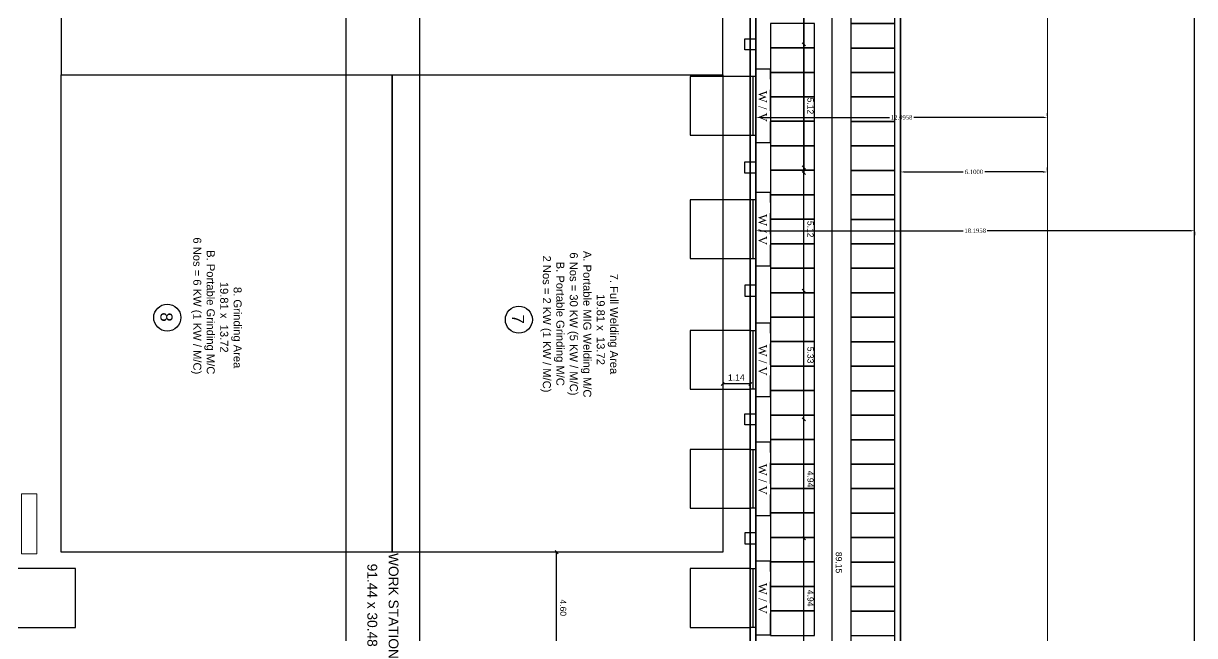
# Model space of a CAD drawing. Header units: metres. Extents: x 2267204 to 2267561, y 3771 to 3959.
# Drawn here: x 2267255.95 to 2267304.53, y 3890.22 to 3915.63 of the extents above; entities that cross this region are included whole.
import ezdxf

# ---------------------------------------------------------------- set-up
doc = ezdxf.new("R2010")
doc.units = ezdxf.units.M
doc.header["$LTSCALE"] = 3.5
doc.header["$MEASUREMENT"] = 0
doc.linetypes.add('HIDDEN', pattern=[0.375, 0.25, -0.125])
doc.layers.get('0').update_dxf_attribs({"linetype": 'CONTINUOUS'})
doc.layers.get('DEFPOINTS').update_dxf_attribs({"linetype": 'CONTINUOUS'})
for name, color, linetype, plot in [('BLK_1_COVERED_AREA', 140, 'CONTINUOUS', False), ('BLK_1_FLR_0_BLT_UP_AREA', 1, 'CONTINUOUS', False), ('BLK_1_MAX_HEIGHT_CAL', 7, 'CONTINUOUS', False), ('CYCLE_PARKING', 2, 'CONTINUOUS', False), ('TWO_WHEELER_PARKING', 2, 'CONTINUOUS', False)]:
    doc.layers.add(name, color=color, linetype=linetype, plot=plot)
for name, color, linetype, lineweight in [('BLK_1_FIRE_TENDER_MOVEMENT', 161, 'CONTINUOUS', 0), ('BLK_1_FLR_0_DRINKING_WATER', 7, 'CONTINUOUS', 5), ('DIST_CL_ROAD', 7, 'CONTINUOUS', 0), ('NOTIFIED_ROAD', 183, 'CONTINUOUS', 13), ('ROAD_WIDTH', 2, 'CONTINUOUS', 13)]:
    doc.layers.add(name, color=color, linetype=linetype, lineweight=lineweight)
for name, color, linetype in [('BLK_1_FLR_0_AC_ROOM_1', 117, 'CONTINUOUS'), ('BLK_1_FLR_0_CARPET_AREA', 10, 'CONTINUOUS'), ('BLK_1_FLR_0_ROOM_1_LIGHT_VENTILATION_1', 2, 'CONTINUOUS'), ('BLK_1_FLR_1_ROOF_AREA', 54, 'CONTINUOUS'), ('BLK_1_LVL_0_BLDG_FOOT_PRINT', 1, 'CONTINUOUS'), ('BLK_1_LVL_0_FRONT_SETBACK', 2, 'CONTINUOUS'), ('PLOT_BOUNDARY', 70, 'CONTINUOUS'), ('SURRENDER_ROAD_WIDTH', 2, 'CONTINUOUS')]:
    doc.layers.add(name, color=color, linetype=linetype)
doc.styles.add('cent', font='arial.ttf', dxfattribs={"height": 9})
doc.styles.get("Standard").update_dxf_attribs({"font": 'times.ttf'})
doc.styles.add('style3', font='arial.ttf')
doc.dimstyles.get("Standard").update_dxf_attribs({"dimtxt": 0.18, "dimasz": 0.18, "dimexe": 0.18, "dimexo": 0.0625, "dimgap": 0.09, "dimtad": 0, "dimtih": 1, "dimtoh": 1, "dimdec": 4, "dimzin": 0, "dimdsep": 46, "dimtxsty": 'Standard', "dimcen": 0.09, "dimadec": 0, "dimazin": 0, "dimtfac": 1, "dimtdec": 4, "dimtofl": 0, "dimtmove": 0, "dimatfit": 3, "dimfxl": 0, "dimtolj": 1, "dimtzin": 0, "dimarcsym": 0})

# ---------------------------------------------------------------- blocks, each defined once
blk = doc.blocks.new('*D22')
at = {"layer": 'BLK_1_MAX_HEIGHT_CAL', "color": 0, "lineweight": -2}
for p, q in [((2267286.329, 3906.98), (2267286.329, 3906.845)), ((2267286.509, 3907.025), (2267294.929, 3907.025)), ((2267304.345, 3907.025), (2267295.926, 3907.025)), ((2267304.525, 3906.98), (2267304.525, 3906.845))]:
    blk.add_line(p, q, dxfattribs=at)
at = {"layer": 'BLK_1_MAX_HEIGHT_CAL', "color": 0}
for points in [[(2267286.509, 3907.055), (2267286.509, 3906.995), (2267286.329, 3907.025)], [(2267304.345, 3907.055), (2267304.345, 3906.995), (2267304.525, 3907.025)]]:
    blk.add_solid(points, dxfattribs=at)
at = {"layer": 'DEFPOINTS', "color": 0}
for p in [(2267286.329, 3907.043), (2267304.525, 3907.043), (2267304.525, 3907.025)]:
    blk.add_point(p, dxfattribs=at)
at = {"layer": 'BLK_1_MAX_HEIGHT_CAL', "color": 0, "insert": (2267295.427, 3907.025), "char_height": 0.18, "attachment_point": 5}
blk.add_mtext('\\A1;18.1958', dxfattribs=at)
blk = doc.blocks.new('*D23')
at = {"layer": 'DEFPOINTS', "color": 0}
for p in [(2267292.325, 3909.464), (2267292.325, 3909.464), (2267298.425, 3909.464)]:
    blk.add_point(p, dxfattribs=at)
at = {"layer": 'NOTIFIED_ROAD', "color": 0, "lineweight": -2}
for p, q in [((2267292.325, 3909.527), (2267292.325, 3909.644)), ((2267298.425, 3909.527), (2267298.425, 3909.644)), ((2267292.505, 3909.464), (2267294.93, 3909.464)), ((2267298.245, 3909.464), (2267295.82, 3909.464))]:
    blk.add_line(p, q, dxfattribs=at)
at = {"layer": 'NOTIFIED_ROAD', "color": 0}
for points in [[(2267292.505, 3909.494), (2267292.505, 3909.434), (2267292.325, 3909.464)], [(2267298.245, 3909.494), (2267298.245, 3909.434), (2267298.425, 3909.464)]]:
    blk.add_solid(points, dxfattribs=at)
at = {"layer": 'NOTIFIED_ROAD', "color": 0, "insert": (2267295.375, 3909.464), "char_height": 0.18, "attachment_point": 5}
blk.add_mtext('\\A1;6.1000', dxfattribs=at)
blk = doc.blocks.new('*D28')
at = {"layer": 'DEFPOINTS', "color": 0}
for p in [(2267286.329, 3911.728), (2267286.329, 3911.728), (2267298.425, 3911.728)]:
    blk.add_point(p, dxfattribs=at)
at = {"layer": 'DIST_CL_ROAD', "color": 0, "lineweight": -2}
for p, q in [((2267286.329, 3911.79), (2267286.329, 3911.908)), ((2267286.509, 3911.728), (2267291.879, 3911.728)), ((2267298.245, 3911.728), (2267292.876, 3911.728)), ((2267298.425, 3911.79), (2267298.425, 3911.908))]:
    blk.add_line(p, q, dxfattribs=at)
at = {"layer": 'DIST_CL_ROAD', "color": 0}
for points in [[(2267286.509, 3911.758), (2267286.509, 3911.698), (2267286.329, 3911.728)], [(2267298.245, 3911.758), (2267298.245, 3911.698), (2267298.425, 3911.728)]]:
    blk.add_solid(points, dxfattribs=at)
at = {"layer": 'DIST_CL_ROAD', "color": 0, "insert": (2267292.377, 3911.728), "char_height": 0.18, "attachment_point": 5}
blk.add_mtext('\\A1;12.0958', dxfattribs=at)
blk = doc.blocks.new('A$C6FD31E64')
at = {"color": 0, "linetype": 'HIDDEN'}
for p, q in [((38.58, 0.838), (38.58, 89.538)), ((41.628, 89.538), (41.628, 0.838)), ((56.182, 65.665), (55.573, 65.665)), ((56.182, 62.617), (56.182, 65.665)), ((55.573, 62.617), (56.182, 62.617)), ((56.182, 60.548), (55.573, 60.548)), ((56.182, 57.5), (56.182, 60.548)), ((55.573, 57.5), (56.182, 57.5)), ((56.182, 55.127), (55.573, 55.127)), ((56.182, 52.079), (56.182, 55.127)), ((55.573, 52.079), (56.182, 52.079)), ((56.182, 50.185), (55.573, 50.185)), ((56.182, 47.137), (56.182, 50.185)), ((55.573, 47.137), (56.182, 47.137)), ((56.182, 45.242), (55.573, 45.242)), ((56.182, 42.194), (56.182, 45.242)), ((55.573, 42.194), (56.182, 42.194))]:
    blk.add_line(p, q, dxfattribs=at)
at = {"color": 0}
for p, q in [((55.573, 56.237), (55.573, 89.766)), ((55.573, 0.61), (55.573, 89.766)), ((55.573, 0.61), (55.573, 89.766)), ((55.573, 0.61), (55.573, 89.766)), ((57.564, 61.354), (57.564, 89.766)), ((58.741, 0.61), (58.741, 89.766)), ((57.564, 87.165), (57.564, 61.354)), ((55.344, 66.927), (55.344, 71.587)), ((57.564, 66.699), (57.564, 71.815)), ((55.116, 66.47), (55.116, 66.927)), ((55.116, 66.927), (55.573, 66.927)), ((55.116, 66.47), (55.116, 66.927)), ((55.116, 66.927), (55.573, 66.927)), ((55.573, 66.927), (55.573, 66.47)), ((55.573, 66.927), (55.573, 66.47)), ((57.564, 61.582), (57.564, 66.699)), ((55.573, 66.47), (55.116, 66.47)), ((55.573, 66.47), (55.116, 66.47)), ((55.344, 61.811), (55.344, 66.47)), ((55.344, 65.36), (55.344, 62.921)), ((55.573, 65.36), (55.344, 65.36)), ((55.458, 62.921), (55.458, 65.36)), ((55.573, 62.921), (55.573, 65.36)), ((55.344, 62.921), (55.573, 62.921)), ((55.116, 61.354), (55.116, 61.811)), ((55.116, 61.811), (55.573, 61.811)), ((55.116, 61.354), (55.116, 61.811)), ((55.116, 61.811), (55.573, 61.811)), ((55.573, 61.811), (55.573, 61.354)), ((55.573, 61.811), (55.573, 61.354)), ((55.573, 61.354), (55.116, 61.354)), ((55.573, 61.354), (55.116, 61.354)), ((55.344, 56.695), (55.344, 61.354)), ((57.564, 56.466), (57.564, 61.582)), ((55.344, 60.243), (55.344, 57.805)), ((55.573, 60.243), (55.344, 60.243)), ((55.458, 57.805), (55.458, 60.243)), ((55.573, 57.805), (55.573, 60.243)), ((55.344, 57.805), (55.573, 57.805)), ((55.573, 56.695), (55.116, 56.695)), ((55.116, 56.695), (55.116, 56.237)), ((55.573, 56.695), (55.116, 56.695)), ((55.116, 56.695), (55.116, 56.237)), ((55.573, 56.695), (55.573, 0.61)), ((55.573, 56.237), (55.573, 56.695)), ((55.573, 56.237), (55.573, 56.695)), ((57.564, 51.132), (57.564, 56.466)), ((55.116, 56.237), (55.573, 56.237)), ((55.116, 56.237), (55.573, 56.237)), ((55.344, 56.237), (55.344, 51.36)), ((55.344, 52.384), (55.344, 54.822)), ((55.344, 54.822), (55.573, 54.822)), ((55.458, 52.384), (55.458, 54.822)), ((55.573, 54.822), (55.573, 52.384)), ((55.344, 52.599), (54.201, 52.599)), ((55.573, 52.384), (55.344, 52.384)), ((55.116, 51.36), (55.573, 51.36)), ((55.116, 51.36), (55.573, 51.36)), ((55.116, 50.903), (55.116, 51.36)), ((55.116, 51.36), (55.573, 51.36)), ((55.116, 50.903), (55.116, 51.36)), ((55.573, 51.36), (55.573, 50.903)), ((55.573, 51.36), (55.573, 50.903)), ((57.564, 46.189), (57.564, 51.132)), ((55.573, 50.903), (55.116, 50.903)), ((55.573, 50.903), (55.116, 50.903)), ((55.344, 50.903), (55.344, 46.418)), ((55.344, 47.441), (55.344, 49.88)), ((55.344, 49.88), (55.573, 49.88)), ((55.458, 47.441), (55.458, 49.88)), ((55.573, 49.88), (55.573, 47.441)), ((55.573, 47.441), (55.344, 47.441)), ((55.573, 46.418), (55.116, 46.418)), ((55.116, 46.418), (55.116, 45.961)), ((55.573, 46.418), (55.116, 46.418)), ((55.116, 46.418), (55.116, 45.961)), ((55.573, 45.961), (55.573, 46.418)), ((55.573, 45.961), (55.573, 46.418)), ((57.564, 41.247), (57.564, 46.189)), ((55.116, 45.961), (55.573, 45.961)), ((55.116, 45.961), (55.573, 45.961)), ((55.344, 45.961), (55.344, 41.476)), ((47.309, 41.017), (47.309, 45.62)), ((55.344, 42.499), (55.344, 44.938)), ((55.344, 44.938), (55.573, 44.938)), ((55.458, 42.499), (55.458, 44.938)), ((55.573, 44.938), (55.573, 42.499)), ((55.573, 42.499), (55.344, 42.499))]:
    blk.add_line(p, q, dxfattribs=at)
at = {"color": 0, "lineweight": 30}
for p, q in [((26.768, 82.197), (26.768, 65.432)), ((54.201, 65.432), (54.201, 82.197)), ((26.768, 65.432), (40.485, 65.432)), ((26.768, 45.62), (26.768, 65.432)), ((26.768, 65.432), (54.201, 65.432)), ((40.485, 65.432), (40.485, 45.62)), ((40.485, 65.432), (54.201, 65.432)), ((40.485, 45.62), (40.485, 65.432)), ((54.201, 65.432), (54.201, 45.62)), ((40.485, 45.62), (26.768, 45.62)), ((54.201, 45.62), (40.485, 45.62))]:
    blk.add_line(p, q, dxfattribs=at)
at = {"color": 0, "linetype": 'ByBlock'}
for p, q in [((57.627, 66.635), (57.5, 66.762)), ((57.5, 66.762), (57.627, 66.635)), ((57.627, 61.519), (57.5, 61.646)), ((57.5, 61.646), (57.627, 61.519)), ((57.5, 61.417), (57.627, 61.29)), ((57.5, 61.417), (57.627, 61.29)), ((57.627, 56.402), (57.5, 56.529)), ((57.5, 56.529), (57.627, 56.402)), ((54.265, 52.663), (54.138, 52.536)), ((55.281, 52.536), (55.408, 52.663)), ((57.627, 51.068), (57.5, 51.195)), ((57.5, 51.195), (57.627, 51.068)), ((57.627, 46.126), (57.5, 46.253)), ((57.5, 46.253), (57.627, 46.126)), ((47.373, 45.556), (47.246, 45.683))]:
    blk.add_line(p, q, dxfattribs=at)
at = {"color": 0}
for centre in [(31.161, 55.355), (45.744, 55.267)]:
    blk.add_ellipse(centre, major_axis=(0.396, -0.396), ratio=1, start_param=5.497787, end_param=11.780972, dxfattribs=at)
at = {"color": 0, "width": 1}
for p in [(55.683, 64.768), (55.683, 59.652), (55.683, 54.231), (55.683, 49.288), (55.683, 44.346)]:
    blk.add_text('W / V', height=0.3493, rotation=270, dxfattribs=at).set_placement(p)
for s, height, style, p in [('5.12 ', 0.254, 'cent', (57.712, 64.484)), ('5.12 ', 0.254, 'cent', (57.712, 59.367)), ('           6 Nos = 6 KW (1 KW / M/C)', 0.33194, 'style3', (32.241, 60.099)), ('               B. Portable Grinding M/C', 0.33194, 'style3', (32.799, 60.084)), ('2 Nos = 2 KW (1 KW / M/C)', 0.33194, 'style3', (46.739, 57.928)), ('6 Nos = 30 KW (5 KW / M/C)', 0.33194, 'style3', (47.857, 58.059)), ('A. Portable MIG Welding M/C', 0.33194, 'style3', (48.416, 58.121)), ('B. Portable Grinding M/C', 0.33194, 'style3', (47.298, 57.674)), ('7. Full Welding Area ', 0.33194, 'style3', (49.53, 57.178)), ('                  19.81 x  13.72', 0.33194, 'style3', (33.358, 59.158)), ('                         8. Grinding Area   ', 0.33194, 'style3', (33.913, 59.846)), ('   19.81 x  13.72', 0.33194, 'style3', (48.975, 56.715)), ('5.33 ', 0.254, 'cent', (57.712, 54.143)), ('4.94 ', 0.254, 'cent', (57.712, 49)), ('89.15 ', 0.254, 'cent', (58.889, 45.632)), ('4.94 ', 0.254, 'cent', (57.712, 44.057)), ('4.60 ', 0.254, 'cent', (47.457, 43.658))]:
    blk.add_text(s, height=height, rotation=270, dxfattribs=dict(at, style=style)).set_placement(p)
at = {"color": 0, "lineweight": 9, "style": 'style3', "width": 1}
for s, height, p in [('8', 0.503, (30.878, 55.572)), ('7', 0.503, (45.461, 55.484)), ('WORK STATION', 0.40738, (40.344, 45.583)), ('91.44 x 30.48', 0.40738, (39.462, 45.142))]:
    blk.add_text(s, height=height, rotation=270, dxfattribs=at).set_placement(p)
at = {"color": 0, "style": 'cent', "width": 1}
blk.add_text('1.14 ', height=0.254, dxfattribs=at).set_placement((54.417, 52.743))

msp = doc.modelspace()

# ---------------------------------------------------------------- linework, layer by layer
at = {"layer": 'BLK_1_COVERED_AREA'}
msp.add_lwpolyline([(2267233.67365, 3937.83233), (2267233.67365, 3937.83233), (2267233.67365, 3937.83233), (2267233.67365, 3894.00511), (2267255.39132, 3894.00511), (2267255.39132, 3848.67562), (2267286.32946, 3848.67562), (2267286.32946, 3937.83233), (2267255.39132, 3937.83233), (2267255.39132, 3937.83233)], close=True, dxfattribs=at)
at = {"layer": 'BLK_1_FIRE_TENDER_MOVEMENT'}
msp.add_lwpolyline([(2267292.32527, 3937.83233), (2267286.32946, 3937.83233), (2267286.32946, 3848.67562), (2267292.32527, 3848.67562)], close=True, dxfattribs=at)
at = {"layer": 'BLK_1_FLR_0_AC_ROOM_1', "color": 4}
msp.add_lwpolyline([(2267286.10085, 3937.60373), (2267286.10085, 3848.90422), (2267255.61992, 3848.90422), (2267255.61992, 3937.60373)], close=True, dxfattribs=at)
at = {"layer": 'BLK_1_FLR_0_BLT_UP_AREA', "color": 47}
msp.add_lwpolyline([(2267233.67365, 3937.83233), (2267233.67365, 3937.83233), (2267233.67365, 3937.83233), (2267233.67365, 3894.00511), (2267255.39132, 3894.00511), (2267255.39132, 3848.67562), (2267286.32946, 3848.67562), (2267286.32946, 3937.83233), (2267255.39132, 3937.83233), (2267255.39132, 3937.83233)], close=True, dxfattribs=at)
at = {"layer": 'BLK_1_FLR_0_CARPET_AREA', "color": 14}
msp.add_lwpolyline([(2267233.90137, 3937.60291), (2267233.90137, 3923.88731), (2267236.27518, 3923.88731), (2267236.27518, 3923.6587), (2267233.90226, 3923.6587), (2267233.90226, 3894.23372), (2267255.39132, 3894.23372), (2267255.39132, 3923.6587), (2267237.34201, 3923.6587), (2267237.34201, 3923.88731), (2267255.39132, 3923.88731), (2267255.39132, 3925.22629), (2267255.61992, 3925.22629), (2267255.61992, 3848.90422), (2267286.10085, 3848.90422), (2267286.10085, 3937.60373), (2267255.61992, 3937.60373), (2267255.61992, 3929.88552), (2267255.39132, 3929.88552), (2267255.39132, 3937.60291)], close=True, dxfattribs=at)
at = {"layer": 'BLK_1_FLR_0_DRINKING_WATER'}
msp.add_lwpolyline([(2267255.86718, 3896.10316), (2267256.51019, 3896.10316), (2267256.51019, 3893.61932), (2267255.86718, 3893.61932)], close=True, dxfattribs=at)
at = {"layer": 'BLK_1_FLR_0_ROOM_1_LIGHT_VENTILATION_1'}
for points in [[(2267272.38443, 3937.60373), (2267272.38443, 3848.90422), (2267269.33634, 3848.90422), (2267269.33634, 3937.60373)], [(2267283.6007, 3913.42582), (2267283.6007, 3910.98734), (2267286.10085, 3910.98734), (2267286.10085, 3913.42582)], [(2267283.6007, 3908.30938), (2267283.6007, 3905.8709), (2267286.10085, 3905.8709), (2267286.10085, 3908.30938)], [(2267283.6007, 3902.88812), (2267283.6007, 3900.44965), (2267286.10085, 3900.44965), (2267286.10085, 3902.88812)], [(2267283.6007, 3897.94586), (2267283.6007, 3895.50739), (2267286.10085, 3895.50739), (2267286.10085, 3897.94586)], [(2267255.61992, 3893.00359), (2267255.61992, 3890.56512), (2267258.12008, 3890.56512), (2267258.12008, 3893.00359)], [(2267283.6007, 3893.00359), (2267283.6007, 3890.56512), (2267286.10085, 3890.56512), (2267286.10085, 3893.00359)]]:
    msp.add_lwpolyline(points, close=True, dxfattribs=at)
at = {"layer": 'BLK_1_FLR_1_ROOF_AREA'}
msp.add_lwpolyline([(2267233.67365, 3937.83233), (2267233.67365, 3923.6587), (2267233.67365, 3923.6587), (2267233.67365, 3894.00511), (2267255.39132, 3894.00511), (2267255.39132, 3848.67562), (2267286.32946, 3848.67562), (2267286.32946, 3937.83233), (2267255.39132, 3937.83233), (2267255.39132, 3937.83233)], close=True, dxfattribs=at)
at = {"layer": 'BLK_1_LVL_0_BLDG_FOOT_PRINT'}
msp.add_lwpolyline([(2267233.67365, 3937.83233), (2267233.67365, 3923.6587), (2267233.67365, 3923.6587), (2267233.67365, 3894.00511), (2267255.39132, 3894.00511), (2267255.39132, 3848.67562), (2267286.32946, 3848.67562), (2267286.32946, 3937.83233), (2267255.39132, 3937.83233), (2267255.39132, 3937.83233)], close=True, dxfattribs=at)
at = {"layer": 'BLK_1_LVL_0_FRONT_SETBACK'}
msp.add_lwpolyline([(2267292.32526, 3937.83233), (2267286.32946, 3937.83233), (2267286.32946, 3848.67562), (2267292.32526, 3848.67562)], close=True, dxfattribs=at)
at = {"layer": 'CYCLE_PARKING', "color": 250, "linetype": 'Continuous'}
for points in [[(2267290.2683, 3858.72351), (2267292.09682, 3858.72351), (2267292.09682, 3940.05554), (2267290.2683, 3940.05554)], [(2267292.09682, 3916.63906), (2267290.2683, 3916.63906), (2267290.2683, 3915.62321), (2267292.09682, 3915.62321)], [(2267292.09682, 3915.62321), (2267290.2683, 3915.62321), (2267290.2683, 3914.60736), (2267292.09682, 3914.60736)], [(2267292.09682, 3914.60736), (2267290.2683, 3914.60736), (2267290.2683, 3913.59151), (2267292.09682, 3913.59151)], [(2267292.09682, 3913.59151), (2267290.2683, 3913.59151), (2267290.2683, 3912.57566), (2267292.09682, 3912.57566)], [(2267292.09682, 3912.57566), (2267290.2683, 3912.57566), (2267290.2683, 3911.55981), (2267292.09682, 3911.55981)], [(2267292.09682, 3911.5598), (2267290.2683, 3911.5598), (2267290.2683, 3910.54396), (2267292.09682, 3910.54396)], [(2267292.09682, 3910.54395), (2267290.2683, 3910.54395), (2267290.2683, 3909.52811), (2267292.09682, 3909.52811)], [(2267292.09682, 3909.5281), (2267290.2683, 3909.5281), (2267290.2683, 3908.51226), (2267292.09682, 3908.51226)], [(2267292.09682, 3908.51225), (2267290.2683, 3908.51225), (2267290.2683, 3907.49641), (2267292.09682, 3907.49641)], [(2267292.09682, 3907.49641), (2267290.2683, 3907.49641), (2267290.2683, 3906.48056), (2267292.09682, 3906.48056)], [(2267292.09682, 3906.48055), (2267290.2683, 3906.48055), (2267290.2683, 3905.46471), (2267292.09682, 3905.46471)], [(2267292.09682, 3905.4647), (2267290.2683, 3905.4647), (2267290.2683, 3904.44886), (2267292.09682, 3904.44886)], [(2267292.09682, 3904.44885), (2267290.2683, 3904.44885), (2267290.2683, 3903.43301), (2267292.09682, 3903.43301)], [(2267292.09682, 3903.433), (2267290.2683, 3903.433), (2267290.2683, 3902.41716), (2267292.09682, 3902.41716)], [(2267292.09682, 3902.41715), (2267290.2683, 3902.41715), (2267290.2683, 3901.4013), (2267292.09682, 3901.4013)], [(2267292.09682, 3901.4013), (2267290.2683, 3901.4013), (2267290.2683, 3900.38545), (2267292.09682, 3900.38545)], [(2267292.09682, 3900.38545), (2267290.2683, 3900.38545), (2267290.2683, 3899.3696), (2267292.09682, 3899.3696)], [(2267292.09682, 3899.3696), (2267290.2683, 3899.3696), (2267290.2683, 3898.35375), (2267292.09682, 3898.35375)], [(2267292.09682, 3898.35375), (2267290.2683, 3898.35375), (2267290.2683, 3897.3379), (2267292.09682, 3897.3379)], [(2267292.09682, 3897.3379), (2267290.2683, 3897.3379), (2267290.2683, 3896.32205), (2267292.09682, 3896.32205)], [(2267292.09682, 3896.32205), (2267290.2683, 3896.32205), (2267290.2683, 3895.3062), (2267292.09682, 3895.3062)], [(2267292.09682, 3895.3062), (2267290.2683, 3895.3062), (2267290.2683, 3894.29035), (2267292.09682, 3894.29035)], [(2267292.09682, 3894.29035), (2267290.2683, 3894.29035), (2267290.2683, 3893.2745), (2267292.09682, 3893.2745)], [(2267292.09682, 3893.2745), (2267290.2683, 3893.2745), (2267290.2683, 3892.25865), (2267292.09682, 3892.25865)], [(2267292.09682, 3892.25864), (2267290.2683, 3892.25864), (2267290.2683, 3891.2428), (2267292.09682, 3891.2428)], [(2267292.09682, 3891.24279), (2267290.2683, 3891.24279), (2267290.2683, 3890.22695), (2267292.09682, 3890.22695)]]:
    msp.add_lwpolyline(points, close=True, dxfattribs=at)
at = {"layer": 'NOTIFIED_ROAD', "color": 1}
for points in [[(2267292.32527, 3948.27063), (2267292.32527, 3770.65655), (2267304.52527, 3770.65655), (2267304.52527, 3948.27063), (2267292.32527, 3948.27063)], [(2267298.42527, 3770.65655), (2267298.42527, 3948.27063)]]:
    msp.add_lwpolyline(points, dxfattribs=at)
at = {"layer": 'PLOT_BOUNDARY', "linetype": 'ByBlock'}
msp.add_lwpolyline([(2267292.32526, 3770.65655), (2267292.32526, 3948.27063), (2267235.17779, 3941.22826), (2267204.14666, 3941.32112), (2267292.32526, 3770.65655)], close=True, dxfattribs=at)
at = {"layer": 'ROAD_WIDTH', "color": 1}
msp.add_lwpolyline([(2267292.32526, 3770.65655), (2267292.32526, 3948.27063), (2267304.52527, 3948.27063), (2267304.52527, 3770.65655)], close=True, dxfattribs=at)
at = {"layer": 'SURRENDER_ROAD_WIDTH'}
msp.add_lwpolyline([(2267292.32527, 3948.27063), (2267292.32527, 3770.65655), (2267304.52527, 3770.65655), (2267304.52527, 3948.27063), (2267292.32527, 3948.27063)], dxfattribs=at)
at = {"layer": 'TWO_WHEELER_PARKING', "linetype": 'Continuous'}
for points in [[(2267288.7683, 3915.62838), (2267286.93977, 3915.62838), (2267286.93977, 3914.61253), (2267288.7683, 3914.61253)], [(2267288.7683, 3914.61253), (2267286.93977, 3914.61253), (2267286.93977, 3913.59668), (2267288.7683, 3913.59668)], [(2267288.7683, 3913.59668), (2267286.93977, 3913.59668), (2267286.93977, 3912.58083), (2267288.7683, 3912.58083)], [(2267288.7683, 3912.58083), (2267286.93977, 3912.58083), (2267286.93977, 3911.56498), (2267288.7683, 3911.56498)], [(2267288.7683, 3911.56498), (2267286.93977, 3911.56498), (2267286.93977, 3910.54913), (2267288.7683, 3910.54913)], [(2267288.7683, 3910.54912), (2267286.93977, 3910.54912), (2267286.93977, 3909.53328), (2267288.7683, 3909.53328)], [(2267288.7683, 3909.53327), (2267286.93977, 3909.53327), (2267286.93977, 3908.51743), (2267288.7683, 3908.51743)], [(2267288.7683, 3908.51742), (2267286.93977, 3908.51742), (2267286.93977, 3907.50158), (2267288.7683, 3907.50158)], [(2267288.7683, 3907.50158), (2267286.93977, 3907.50158), (2267286.93977, 3906.48573), (2267288.7683, 3906.48573)], [(2267288.7683, 3906.48573), (2267286.93977, 3906.48573), (2267286.93977, 3905.46988), (2267288.7683, 3905.46988)], [(2267288.7683, 3905.46987), (2267286.93977, 3905.46987), (2267286.93977, 3904.45403), (2267288.7683, 3904.45403)], [(2267288.7683, 3904.45402), (2267286.93977, 3904.45402), (2267286.93977, 3903.43818), (2267288.7683, 3903.43818)], [(2267288.7683, 3903.43817), (2267286.93977, 3903.43817), (2267286.93977, 3902.42233), (2267288.7683, 3902.42233)], [(2267288.7683, 3902.42232), (2267286.93977, 3902.42232), (2267286.93977, 3901.40648), (2267288.7683, 3901.40648)], [(2267288.7683, 3901.40647), (2267286.93977, 3901.40647), (2267286.93977, 3900.39062), (2267288.7683, 3900.39062)], [(2267288.7683, 3900.39062), (2267286.93977, 3900.39062), (2267286.93977, 3899.37477), (2267288.7683, 3899.37477)], [(2267288.7683, 3899.37477), (2267286.93977, 3899.37477), (2267286.93977, 3898.35892), (2267288.7683, 3898.35892)], [(2267288.7683, 3898.35892), (2267286.93977, 3898.35892), (2267286.93977, 3897.34307), (2267288.7683, 3897.34307)], [(2267288.7683, 3897.34307), (2267286.93977, 3897.34307), (2267286.93977, 3896.32722), (2267288.7683, 3896.32722)], [(2267288.7683, 3896.32722), (2267286.93977, 3896.32722), (2267286.93977, 3895.31137), (2267288.7683, 3895.31137)], [(2267288.7683, 3895.31137), (2267286.93977, 3895.31137), (2267286.93977, 3894.29552), (2267288.7683, 3894.29552)], [(2267288.7683, 3894.29552), (2267286.93977, 3894.29552), (2267286.93977, 3893.27967), (2267288.7683, 3893.27967)], [(2267288.7683, 3893.27967), (2267286.93977, 3893.27967), (2267286.93977, 3892.26382), (2267288.7683, 3892.26382)], [(2267288.7683, 3892.26382), (2267286.93977, 3892.26382), (2267286.93977, 3891.24797), (2267288.7683, 3891.24797)], [(2267288.7683, 3891.24796), (2267286.93977, 3891.24796), (2267286.93977, 3890.23212), (2267288.7683, 3890.23212)]]:
    msp.add_lwpolyline(points, close=True, dxfattribs=at)

# ---------------------------------------------------------------- block references
at = {"ltscale": 400}
msp.add_blockref('A$C6FD31E64', (2267230.75669, 3848.066), dxfattribs=at)

# ---------------------------------------------------------------- dimensions: what is measured, and where the dimension line sits
at = {"layer": 'BLK_1_MAX_HEIGHT_CAL', "color": 6}
dim = msp.add_aligned_dim(p1=(2267286.32946, 3907.04288), p2=(2267304.52527, 3907.04288), distance=-0.01835, dimstyle='Standard', dxfattribs=at)
dim.commit()
dim.dimension.update_dxf_attribs({"geometry": '*D22', "text_midpoint": (2267295.42736, 3907.02453)})
at = {"layer": 'DIST_CL_ROAD', "color": 1}
dim = msp.add_aligned_dim(p1=(2267298.42527, 3911.72793), p2=(2267286.32946, 3911.72793), distance=0, dimstyle='Standard', dxfattribs=at)
dim.commit()
dim.dimension.update_dxf_attribs({"geometry": '*D28', "text_midpoint": (2267292.37736, 3911.72793)})
at = {"layer": 'NOTIFIED_ROAD', "color": 1}
dim = msp.add_aligned_dim(p1=(2267298.42527, 3909.46419), p2=(2267292.32527, 3909.46419), distance=0, dimstyle='Standard', dxfattribs=at)
dim.commit()
dim.dimension.update_dxf_attribs({"geometry": '*D23', "text_midpoint": (2267295.37527, 3909.46419)})

doc.saveas('drawing.dxf')
